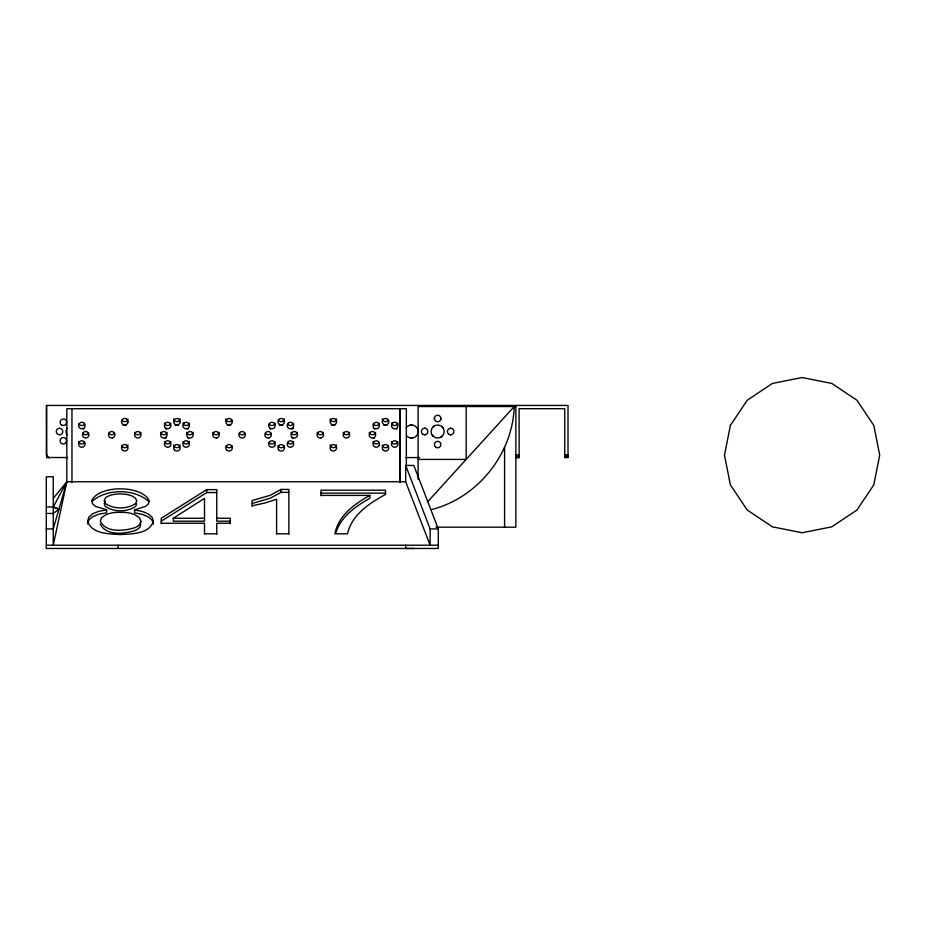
<?xml version="1.0" encoding="UTF-8"?>
<svg xmlns="http://www.w3.org/2000/svg" width="926" height="926" viewBox="0 0 926 926"><rect width="100%" height="100%" fill="white"/><g stroke="black" fill="none" stroke-linecap="round" stroke-linejoin="round"><path stroke-width="1.39" d="M66.834 482.689L66.834 408.702L406.352 408.702L406.34 465.616M71.962 482.689L71.962 408.702M564.756 457.583L568.008 457.49L568.008 405.438L46.52 405.438L46.52 454.33C45.235 458.092 53.974 457.814 46.52 457.583M127.95 418.899L127.892 419.316A3.264 3.264 0 0 1 121.919 420.103M180.095 418.899L180.049 419.316A3.264 3.264 0 0 1 173.752 419.316L173.694 418.899M284.398 418.899L284.34 419.316A3.264 3.264 0 0 1 278.367 420.103M336.543 418.899L336.485 419.316A3.264 3.264 0 0 1 330.188 419.316L330.142 418.899M440.788 419.316L440.903 418.483A3.264 3.264 0 0 0 436.007 415.658A3.264 3.264 0 0 0 436.007 421.295A3.264 3.264 0 0 0 440.903 418.483M405.681 481.751L66.834 481.751L53.257 545.217L53.257 476.786L46.3 476.786L46.3 548.47L438.276 548.47L438.276 528.92L413.829 465.454L405.681 465.454L405.681 481.751L430.127 545.217L430.127 528.92L405.681 465.454M335.721 533.295C340.49 516.94 355.596 506.186 369.856 498.338L369.856 495.41L321.021 495.41M53.442 498.176L66.834 481.751L53.257 528.92L46.3 528.92M87.657 523.966L88.884 519.995L92.588 516.743L98.561 514.3L106.629 512.773L106.629 509.856L95.343 506.325L92.588 503.802L91.674 500.839C98.399 484.715 142.558 484.911 149.283 500.989L148.368 503.86L145.637 506.337L134.583 509.856L134.583 512.773L142.673 514.509L148.565 517.055L152.165 520.296L153.357 524.116M431.921 509.485C477.862 497.563 512.715 453.971 514.231 406.537L427.719 501.707M136.701 503.883L135.566 506.522C126.908 512.275 113.921 512.31 105.321 506.429L104.187 503.582L105.344 501.001M66.834 481.751L53.257 506.962L46.3 506.939M92.16 501.441C106.235 488.361 134.733 488.511 148.785 501.591M78.999 423.923L79.509 423.251A3.264 3.264 0 0 1 84.127 423.251A3.264 3.264 0 0 1 84.127 427.858L83.444 428.379A3.264 3.264 0 0 1 78.999 423.923A3.264 3.264 0 0 0 83.444 425.115L84.127 424.606A3.264 3.264 0 0 0 84.636 423.923M287.592 423.923L288.102 423.251A3.264 3.264 0 0 1 292.72 423.251A3.264 3.264 0 0 1 292.72 427.858L292.037 428.379A3.264 3.264 0 0 1 287.592 423.923A3.264 3.264 0 0 0 292.037 425.115L292.72 424.606A3.264 3.264 0 0 0 293.229 423.923M379.093 442.362L378.572 443.033A3.264 3.264 0 0 1 373.12 441.575M432.963 426.967L434.294 425.914M440.973 437.107L442.315 436.053M165.372 438.426L166.043 437.905M373.965 438.426L374.636 437.905M58.917 509.254L53.257 506.962L58.917 509.254L53.257 513.444L46.3 513.455M288.854 533.885L288.854 489.437L280.96 489.437L270.079 495.352L252.115 500.538L252.115 506.082M288.854 492.366L280.96 492.366L270.079 498.269L252.115 503.455M173.289 518.259L204.507 498.338L204.507 521.188L173.289 521.188L173.289 518.259L204.507 518.259M230.215 521.188L216.753 521.188L216.753 489.623L206.753 489.623L161.251 518.259L161.251 523.676M161.251 521.188L206.753 492.551L216.753 492.551M369.856 495.41C354.704 503.756 338.164 515.666 334.969 533.816L347.551 533.816C351.579 514.844 369.624 503.073 385.563 494.415L385.563 490.19L321.021 490.19L321.021 495.723M252.115 505.781L265.01 502.98L276.608 499.241L276.608 533.862M106.629 509.856L98.561 511.372L92.588 513.814L88.884 517.078L87.657 521.037C91.361 534.163 109.407 533.827 120.507 534.568C131.585 533.816 149.526 534.186 153.357 521.188L152.165 517.368L148.565 514.127L142.673 511.58L134.583 509.856M449.828 428.368L450.673 428.252M424.606 434.769L425.451 434.664M410.276 425.127L411.977 425.011A6.517 6.517 0 0 1 412.718 437.929L411.017 438.01M412.846 437.905L411.156 438.021A6.517 6.517 0 0 1 406.583 435.718M412.116 425.022L410.415 425.103A6.517 6.517 0 0 0 406.132 427.905M515.863 406.537L418.101 406.537L418.101 479.413M564.756 454.759L568.008 454.759M515.863 455.21L519.116 455.21M564.756 455.175L568.008 455.175M515.863 455.65L519.116 455.65M564.756 455.58L568.008 455.58M515.863 456.055L519.116 456.055M564.756 455.974L568.008 455.974M515.863 456.437L519.116 456.437M564.756 456.333L568.008 456.333M564.756 456.645L568.008 456.645M515.863 456.773L519.116 456.773M515.863 457.05L519.116 457.062M564.756 456.935L568.008 456.935M564.756 457.166L568.008 457.166M519.116 457.467L515.863 457.467L519.116 457.583L519.116 408.702L564.756 408.702L564.756 457.571M564.756 457.351L568.008 457.351M46.52 454.33L47.18 456.333L48.939 457.49L67.656 457.571M405.576 457.583L419.709 457.571M418.101 459.412L466.172 459.412L466.172 406.537M321.021 493.118L385.563 493.118M216.753 518.259L230.215 518.259L230.215 523.676M161.251 523.236L204.507 523.236L204.507 534.094M230.215 523.236L216.753 523.236L216.753 534.094M436.042 527.183L515.863 527.183L515.863 405.438M430.127 528.92L438.276 528.92M204.507 533.816L216.753 533.816M276.608 533.816L288.854 533.816M46.3 545.217L438.276 545.217M406.34 548.458L413.829 548.47M424.606 428.252L425.451 428.368M449.828 434.664L450.673 434.769M292.037 437.905L292.72 438.426M187.746 437.905L188.418 438.426M442.177 426.84L443.241 428.171M432.037 434.85L433.09 436.192A6.517 6.517 0 0 0 443.959 433.113A6.517 6.517 0 0 0 435.857 425.242A6.517 6.517 0 0 0 433.09 436.192M379.093 423.923L378.572 423.251A3.264 3.264 0 0 0 373.965 423.251A3.264 3.264 0 0 0 373.965 427.858L374.636 428.379A3.264 3.264 0 0 0 379.093 423.923A3.264 3.264 0 0 1 374.636 425.115L373.965 424.606A3.264 3.264 0 0 1 373.444 423.923M287.592 442.362L288.102 443.033A3.264 3.264 0 0 0 293.565 441.575M100.239 523.989C105.911 536.038 124.258 533.978 135.127 530.529A18.682 8.276 0 0 0 140.486 526.014L140.474 522.299M434.375 418.483L434.491 419.316M382.288 418.899L382.345 419.316A3.264 3.264 0 0 0 388.318 420.103M225.84 418.899L225.898 419.316A3.264 3.264 0 0 0 231.87 420.103M46.52 405.438L46.543 455.21M504.577 447.466L504.577 527.183M405.681 545.217L405.681 548.47M280.96 489.437L280.96 492.366M206.753 489.623L206.753 492.551M118.169 545.217L118.169 548.47M275.126 441.575A3.264 3.264 0 0 1 274.802 442.362L274.281 443.033A3.264 3.264 0 0 1 269.153 442.362M219.161 432.361A3.264 3.264 0 0 1 216.846 434.664L216.013 434.769A3.264 3.264 0 0 1 212.864 432.361M297.373 432.361A3.264 3.264 0 0 1 294.225 434.769L293.392 434.664A3.264 3.264 0 0 1 291.077 432.361M291.921 429.213A3.264 3.264 0 0 1 293.392 428.368M227.264 425.242A6.517 6.517 0 0 1 230.643 425.196M232.067 445.776A3.264 3.264 0 0 1 226.048 445.823M244.904 433.148A3.264 3.264 0 0 1 242.08 434.769L241.235 434.664A3.264 3.264 0 0 1 239.255 433.148M270.982 433.148A3.264 3.264 0 0 1 269.003 434.664L268.158 434.769A3.264 3.264 0 0 1 265.334 433.148M269.79 428.692A3.264 3.264 0 0 1 270.461 429.213M284.213 445.776A3.264 3.264 0 0 1 278.194 445.823M189.263 423.136A3.264 3.264 0 0 1 188.418 424.606L187.746 425.115A3.264 3.264 0 0 1 182.966 423.136M66.996 434.85A6.517 6.517 0 0 1 66.903 428.333M167.004 432.361A3.264 3.264 0 0 1 164.701 434.664L163.856 434.769A3.264 3.264 0 0 1 160.707 432.361M165.488 428.692A3.264 3.264 0 0 1 166.159 429.213M170.824 423.136A3.264 3.264 0 0 1 166.043 425.115L165.372 424.606A3.264 3.264 0 0 1 164.527 423.136M170.824 441.575A3.264 3.264 0 0 1 170.5 442.362L169.979 443.033A3.264 3.264 0 0 1 164.527 441.575M180.13 444.955A3.264 3.264 0 0 1 173.671 445.001M189.263 441.575A3.264 3.264 0 0 1 183.811 443.033L183.29 442.362A3.264 3.264 0 0 1 182.966 441.575M193.083 432.361A3.264 3.264 0 0 1 189.934 434.769L189.089 434.664A3.264 3.264 0 0 1 186.786 432.361M187.631 429.213A3.264 3.264 0 0 1 188.302 428.692M88.456 433.148A3.264 3.264 0 0 1 85.632 434.769L84.787 434.664A3.264 3.264 0 0 1 82.808 433.148M83.328 429.213A3.264 3.264 0 0 1 84.011 428.692M84.636 442.362A3.264 3.264 0 0 1 79.509 443.033L78.999 442.362A3.264 3.264 0 0 1 78.664 441.575M127.985 444.955A3.264 3.264 0 0 1 121.746 445.823M114.535 433.148A3.264 3.264 0 0 1 112.555 434.664L111.71 434.769A3.264 3.264 0 0 1 108.886 433.148M140.937 432.361A3.264 3.264 0 0 1 137.789 434.769L136.944 434.664A3.264 3.264 0 0 1 134.64 432.361M275.126 423.136A3.264 3.264 0 0 1 270.346 425.115L269.674 424.606A3.264 3.264 0 0 1 269.153 423.923M397.856 441.575A3.264 3.264 0 0 1 392.404 443.033L391.883 442.362A3.264 3.264 0 0 1 391.559 441.575M375.597 432.361A3.264 3.264 0 0 1 373.294 434.664L372.449 434.769A3.264 3.264 0 0 1 369.3 432.361M373.294 428.368A3.264 3.264 0 0 1 374.752 429.213M383.711 425.242A6.517 6.517 0 0 1 387.091 425.196M175.118 425.242A6.517 6.517 0 0 1 178.498 425.196M122.973 425.242A6.517 6.517 0 0 1 126.341 425.196M279.421 425.242A6.517 6.517 0 0 1 282.789 425.196M397.856 423.136A3.264 3.264 0 0 1 397.011 424.606L396.34 425.115A3.264 3.264 0 0 1 391.559 423.136M388.515 445.776A3.264 3.264 0 0 1 382.264 445.001M396.224 429.213A3.264 3.264 0 0 1 396.895 428.692M336.578 444.955A3.264 3.264 0 0 1 330.119 445.001M349.53 432.361A3.264 3.264 0 0 1 346.382 434.769L345.537 434.664A3.264 3.264 0 0 1 343.233 432.361M323.452 432.361A3.264 3.264 0 0 1 321.148 434.664L320.303 434.769A3.264 3.264 0 0 1 317.155 432.361M331.566 425.242A6.517 6.517 0 0 1 334.934 425.196M399.835 408.702L399.824 482.689L399.824 408.702M128.008 421.735L127.892 422.58A3.264 3.264 0 0 1 121.595 422.58L121.491 421.735A3.264 3.264 0 0 1 124.744 418.483A3.264 3.264 0 0 1 128.008 421.735M180.153 421.735L180.049 422.58A3.264 3.264 0 0 1 173.752 422.58L173.637 421.735A3.264 3.264 0 0 1 176.901 418.483A3.264 3.264 0 0 1 180.153 421.735M232.299 421.735L232.194 422.58A3.264 3.264 0 0 1 225.898 422.58L225.782 421.735A3.264 3.264 0 0 1 229.046 418.483A3.264 3.264 0 0 1 232.299 421.735M284.456 421.735L284.34 422.58A3.264 3.264 0 0 1 278.043 422.58L277.939 421.735A3.264 3.264 0 0 1 281.191 418.483A3.264 3.264 0 0 1 284.456 421.735M336.601 421.735L336.485 422.58A3.264 3.264 0 0 1 330.188 422.58L330.084 421.735A3.264 3.264 0 0 1 333.337 418.483A3.264 3.264 0 0 1 336.601 421.735M388.746 421.735L388.642 422.58A3.264 3.264 0 0 1 382.345 422.58L382.23 421.735A3.264 3.264 0 0 1 385.494 418.483A3.264 3.264 0 0 1 388.746 421.735M140.845 521.245L140.486 523.086A18.682 8.276 0 0 1 135.138 527.612C124.258 531.049 105.911 533.11 100.239 521.06L101.663 517.588L105.923 514.729A18.786 8.334 0 0 1 116.097 512.356L124.478 512.367A19.585 8.681 0 0 1 134.964 514.763L139.375 517.669L140.845 521.245M730.382 425.439L724.479 455.141L730.382 484.842L747.213 510.018L772.388 526.836L802.09 532.751L831.791 526.836L856.967 510.018L873.797 484.842L879.7 455.141L873.797 425.439L856.967 400.252L831.791 383.433L802.09 377.53L772.388 383.433L747.213 400.252L730.382 425.439M136.701 500.954L135.566 503.594C126.908 509.346 113.921 509.381 105.321 503.501L104.187 500.653L105.344 498.072A16.008 7.095 0 0 1 120.438 493.905L126.804 494.415L132.036 495.931L135.532 498.211L136.701 500.954M66.197 442.362L65.688 443.033A3.264 3.264 0 0 1 61.07 443.033A3.264 3.264 0 0 1 61.07 438.426L61.753 437.905A3.264 3.264 0 0 1 66.197 442.362M183.811 423.251L183.29 423.923A3.264 3.264 0 0 0 187.746 428.379L188.418 427.858A3.264 3.264 0 0 0 188.418 423.251A3.264 3.264 0 0 0 183.811 423.251M170.5 445.626L169.979 446.297A3.264 3.264 0 0 1 165.372 446.297A3.264 3.264 0 0 1 165.372 441.69L166.043 441.17A3.264 3.264 0 0 1 170.5 445.626M274.802 445.626L274.281 446.297A3.264 3.264 0 0 1 269.674 446.297A3.264 3.264 0 0 1 269.674 441.69L270.346 441.17A3.264 3.264 0 0 1 274.802 445.626M392.404 423.251L391.883 423.923A3.264 3.264 0 0 0 396.34 428.379L397.011 427.858A3.264 3.264 0 0 0 397.011 423.251A3.264 3.264 0 0 0 392.404 423.251M379.093 445.626L378.572 446.297A3.264 3.264 0 0 1 373.965 446.297A3.264 3.264 0 0 1 373.965 441.69L374.636 441.17A3.264 3.264 0 0 1 379.093 445.626M60.41 434.664L59.565 434.769A3.264 3.264 0 0 1 56.301 431.516A3.264 3.264 0 0 1 59.565 428.252L60.41 428.368A3.264 3.264 0 0 1 60.41 434.664M85.632 431.516L84.787 431.62A3.264 3.264 0 0 0 84.787 437.917L85.632 438.033A3.264 3.264 0 0 0 88.896 434.769A3.264 3.264 0 0 0 85.632 431.516M137.789 431.516L136.944 431.62A3.264 3.264 0 0 0 136.944 437.917L137.789 438.033A3.264 3.264 0 0 0 141.041 434.769A3.264 3.264 0 0 0 137.789 431.516M112.555 437.917L111.71 438.033A3.264 3.264 0 0 1 108.446 434.769A3.264 3.264 0 0 1 111.71 431.516L112.555 431.62A3.264 3.264 0 0 1 112.555 437.917M189.934 431.516L189.089 431.62A3.264 3.264 0 0 0 189.089 437.917L189.934 438.033A3.264 3.264 0 0 0 193.187 434.769A3.264 3.264 0 0 0 189.934 431.516M164.701 437.917L163.856 438.033A3.264 3.264 0 0 1 160.603 434.769A3.264 3.264 0 0 1 163.856 431.516L164.701 431.62A3.264 3.264 0 0 1 164.701 437.917M242.08 431.516L241.235 431.62A3.264 3.264 0 0 0 241.235 437.917L242.08 438.033A3.264 3.264 0 0 0 245.344 434.769A3.264 3.264 0 0 0 242.08 431.516M216.846 437.917L216.013 438.033A3.264 3.264 0 0 1 212.749 434.769A3.264 3.264 0 0 1 216.013 431.516L216.846 431.62A3.264 3.264 0 0 1 216.846 437.917M294.225 431.516L293.392 431.62A3.264 3.264 0 0 0 293.392 437.917L294.225 438.033A3.264 3.264 0 0 0 297.489 434.769A3.264 3.264 0 0 0 294.225 431.516M269.003 437.917L268.158 438.033A3.264 3.264 0 0 1 264.894 434.769A3.264 3.264 0 0 1 268.158 431.516L269.003 431.62A3.264 3.264 0 0 1 269.003 437.917M346.382 431.516L345.537 431.62A3.264 3.264 0 0 0 345.537 437.917L346.382 438.033A3.264 3.264 0 0 0 349.634 434.769A3.264 3.264 0 0 0 346.382 431.516M321.148 437.917L320.303 438.033A3.264 3.264 0 0 1 317.051 434.769A3.264 3.264 0 0 1 320.303 431.516L321.148 431.62A3.264 3.264 0 0 1 321.148 437.917M373.294 437.917L372.449 438.033A3.264 3.264 0 0 1 369.196 434.769A3.264 3.264 0 0 1 372.449 431.516L373.294 431.62A3.264 3.264 0 0 1 373.294 437.917M397.011 441.69L396.34 441.17A3.264 3.264 0 0 0 391.883 445.626L392.404 446.297A3.264 3.264 0 0 0 397.011 446.297A3.264 3.264 0 0 0 397.011 441.69M292.72 441.69L292.037 441.17A3.264 3.264 0 0 0 287.592 445.626L288.102 446.297A3.264 3.264 0 0 0 292.72 446.297A3.264 3.264 0 0 0 292.72 441.69M270.346 428.379L269.674 427.858A3.264 3.264 0 0 1 269.674 423.251A3.264 3.264 0 0 1 274.281 423.251L274.802 423.923A3.264 3.264 0 0 1 270.346 428.379M188.418 441.69L187.746 441.17A3.264 3.264 0 0 0 183.29 445.626L183.811 446.297A3.264 3.264 0 0 0 188.418 446.297A3.264 3.264 0 0 0 188.418 441.69M166.043 428.379L165.372 427.858A3.264 3.264 0 0 1 165.372 423.251A3.264 3.264 0 0 1 169.979 423.251L170.5 423.923A3.264 3.264 0 0 1 166.043 428.379M84.127 441.69L83.444 441.17A3.264 3.264 0 0 0 78.999 445.626L79.509 446.297A3.264 3.264 0 0 0 84.127 446.297A3.264 3.264 0 0 0 84.127 441.69M61.753 425.115L61.07 424.606A3.264 3.264 0 0 1 61.07 419.987A3.264 3.264 0 0 1 65.688 419.987L66.197 420.67A3.264 3.264 0 0 1 61.753 425.115M122.788 450.406A3.264 3.264 0 0 0 127.985 448.207A3.264 3.264 0 0 0 123.482 444.804A3.264 3.264 0 0 0 122.788 450.406M279.224 450.406A3.264 3.264 0 0 0 284.432 448.207A3.264 3.264 0 0 0 279.918 444.804A3.264 3.264 0 0 0 279.224 450.406M331.381 450.406A3.264 3.264 0 0 0 336.578 448.207A3.264 3.264 0 0 0 332.075 444.804A3.264 3.264 0 0 0 331.381 450.406M383.526 450.406A3.264 3.264 0 0 0 388.723 448.207A3.264 3.264 0 0 0 384.221 444.804A3.264 3.264 0 0 0 383.526 450.406M174.933 450.406A3.264 3.264 0 0 0 180.13 448.207A3.264 3.264 0 0 0 175.627 444.804A3.264 3.264 0 0 0 174.933 450.406M227.078 450.406A3.264 3.264 0 0 0 232.276 448.207A3.264 3.264 0 0 0 227.773 444.804A3.264 3.264 0 0 0 227.078 450.406M449.041 434.34A3.264 3.264 0 0 0 453.937 431.516A3.264 3.264 0 0 0 449.041 428.692A3.264 3.264 0 0 0 449.041 434.34M422.974 434.34A3.264 3.264 0 0 0 427.858 431.516A3.264 3.264 0 0 0 422.974 428.692A3.264 3.264 0 0 0 422.974 434.34M435.671 447.154A3.264 3.264 0 0 0 440.869 444.955A3.264 3.264 0 0 0 436.366 441.552A3.264 3.264 0 0 0 435.671 447.154"/></g></svg>
